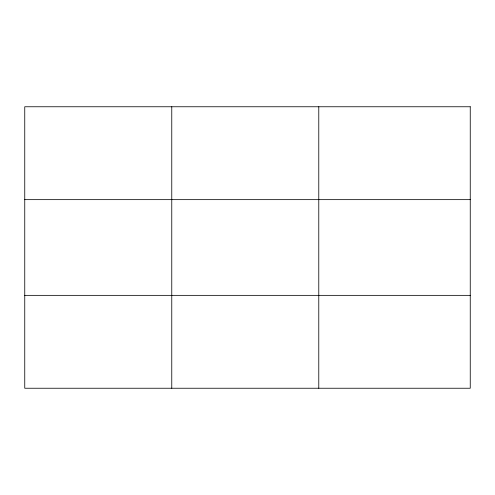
<?xml version="1.0" encoding="UTF-8"?>
<svg xmlns="http://www.w3.org/2000/svg" width="495" height="495" viewBox="0 0 495 495"><rect width="100%" height="100%" fill="white"/><g stroke="black" fill="none" stroke-linecap="round" stroke-linejoin="round"><path stroke-width="0.74" d="M171.765 106.759L171.765 388.241M318.78 106.759L318.78 388.241M24.75 199.646L470.25 199.646M24.75 295.354L470.25 295.354M470.25 106.759L470.25 388.241L24.75 388.241L24.75 106.759L470.25 106.759"/></g></svg>
